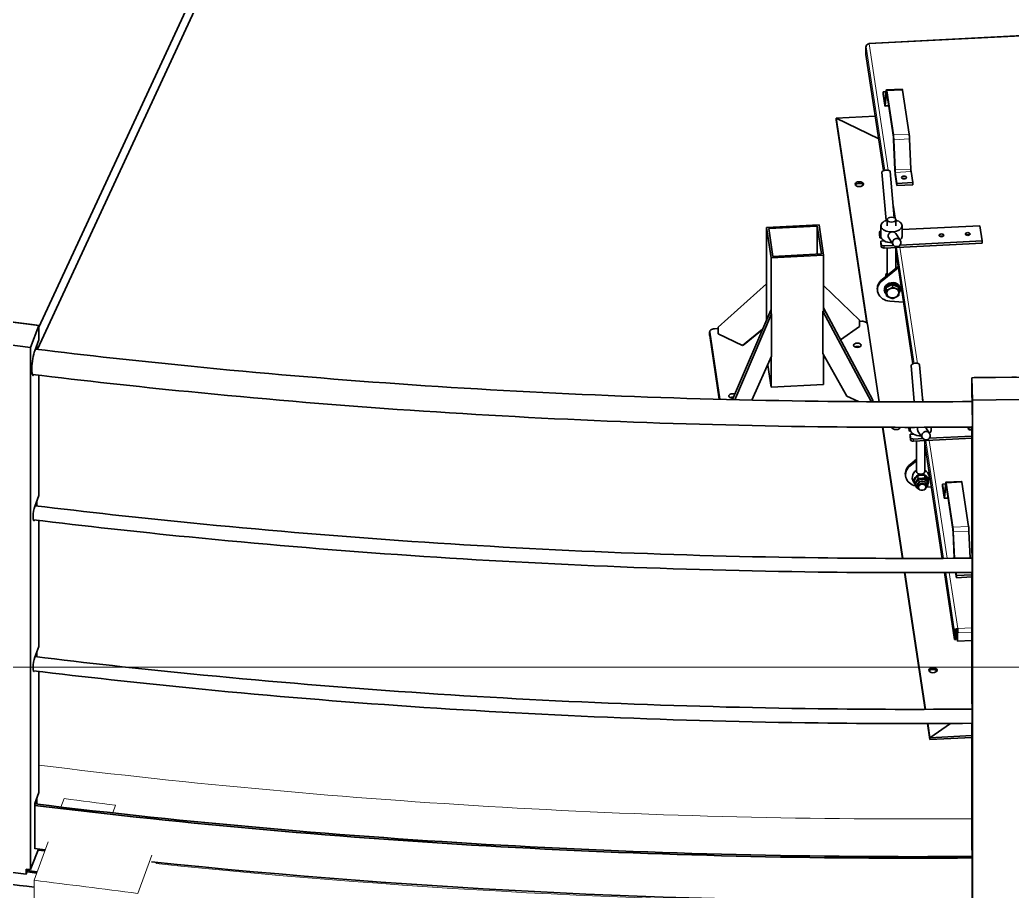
# Model space of a CAD drawing. Header units: millimetres. Extents: x 0 to 42050, y 0 to 29700.
# Drawn here: x 25861 to 26612, y 10772 to 11432 of the extents above; entities that cross this region are included whole.
import ezdxf

# ---------------------------------------------------------------- set-up
doc = ezdxf.new("R2010")
doc.units = ezdxf.units.MM
doc.header["$LTSCALE"] = 50
for name, color, linetype, lineweight in [('Detail Boundary', 7, 'Continuous', 18), ('Visible', 7, 'Continuous', 35), ('Visible Narrow', 7, 'Continuous', 18)]:
    doc.layers.add(name, color=color, linetype=linetype, lineweight=lineweight)
doc.layers.add('P_Cable Ducts (CD)', color=30, linetype='Continuous', lineweight=18, true_color=0xff7f00)

# ---------------------------------------------------------------- blocks, each defined once
blk = doc.blocks.new('2dDetail0')
at = {"layer": 'Detail Boundary', "flags": 128}
blk.add_lwpolyline([(487.387, 169.093), (587.479, 169.093), (587.479, 218.834), (487.387, 218.834), (487.387, 169.093)], dxfattribs=at)

msp = doc.modelspace()

# ---------------------------------------------------------------- linework, layer by layer
at = {"layer": 'P_Cable Ducts (CD)'}
for p, q in [((25891.76, 10835.73), (25894.13, 10842.18)), ((25930.95, 10831.26), (25933.08, 10837.05)), ((25871.37, 10780.25), (25882.04, 10809.28)), ((25949.9, 10770.32), (25960.57, 10799.36)), ((25871.37, 10666.24), (25871.37, 10780.25))]:
    msp.add_line(p, q, dxfattribs=at)
for centre, major_axis, ratio, start_param, end_param in [((26536.67, 12634.94), (3132, 0), 0.57735, 4.499517, 4.726762), ((25878.41, 8165.04), (3079.82, -1131.82), 0.798716, 1.83927, 1.851406), ((26536.67, 8044.74), (-3149.79, -153096.99), 0.004109, 4.694516, 4.694522), ((26536.67, 12617.63), (3212, 0), 0.57735, 4.533117, 4.721162), ((26536.67, 9956.24), (-3278.8, 583.4), 0.214887, 4.9304, 4.954782)]:
    msp.add_ellipse(centre, major_axis=major_axis, ratio=ratio, start_param=start_param, end_param=end_param, dxfattribs=at)
at = {"layer": 'Visible', "color": 9, "true_color": 0xc0c0c0}
for p, q in [((26495.05, 12520.83), (25873.87, 11182.37)), ((25874.98, 11199.03), (26488.87, 12521.78))]:
    msp.add_line(p, q, dxfattribs=at)
at = {"layer": 'Visible'}
for p, q in [((26690.82, 11423.5), (26503.88, 11414.06)), ((26501.62, 11411.75), (26501.58, 11411.74)), ((26501.58, 11405.54), (26501.58, 11411.74)), ((26501.58, 11411.74), (26501.61, 11411.54)), ((26502.76, 11413.28), (26502.7, 11413.27)), ((26502.7, 11413.27), (26502.71, 11413.24)), ((26502.7, 11413.24), (26502.7, 11413.27)), ((26514.89, 11317.71), (26501.58, 11405.54)), ((26514.57, 11377.31), (26516.88, 11377.42)), ((26515.83, 11368.97), (26514.57, 11377.31)), ((26514.57, 11375.67), (26514.57, 11377.31)), ((26514.57, 11375.67), (26515.83, 11367.34)), ((26516.99, 11378.44), (26515.99, 11368.79)), ((26516.14, 11366.98), (26517.14, 11376.62)), ((26529.04, 11379.41), (26517.09, 11378.8)), ((26522.35, 11344.69), (26517.29, 11378.08)), ((26517.29, 11376.44), (26522.35, 11343.06)), ((26529.24, 11378.68), (26534.3, 11345.3)), ((26516.04, 11366.61), (26518.76, 11366.75)), ((26478.87, 11357.54), (26508.63, 11359.04)), ((26511.23, 11341.86), (26478.87, 11357.54)), ((26478.87, 11356.23), (26478.87, 11357.54)), ((26478.87, 11356.23), (26478.87, 11357.54)), ((26478.87, 11357.54), (26511.23, 11341.86)), ((26502.41, 11202.19), (26478.87, 11357.54)), ((26502.17, 11202.46), (26478.87, 11356.23)), ((26522.5, 11341.25), (26523.5, 11318.39)), ((26523.65, 11318.21), (26522.65, 11341.07)), ((26534.6, 11341.67), (26535.61, 11318.81)), ((26516.76, 11279.92), (26513.64, 11316.45)), ((26523.02, 11281.9), (26520.01, 11317)), ((26525.07, 11308.06), (26523.8, 11316.39)), ((26523.8, 11314.76), (26525.07, 11306.43)), ((26535.76, 11317), (26537.02, 11308.66)), ((26537.02, 11308.66), (26525.07, 11308.06)), ((26525.07, 11306.43), (26525.07, 11308.06)), ((26525.07, 11306.43), (26537.02, 11307.03)), ((26537.02, 11307.03), (26537.02, 11308.66)), ((26426.16, 11274.73), (26466, 11276.75)), ((26464.55, 11275.75), (26427.89, 11273.89)), ((26467.76, 11254.58), (26464.55, 11275.75)), ((26464.55, 11254.42), (26464.55, 11275.75)), ((26466, 11276.75), (26469.49, 11253.74)), ((26512.88, 11275.96), (26512.88, 11267.79)), ((26517.68, 11275.96), (26517.68, 11280.53)), ((26524.08, 11275.96), (26524.08, 11280.53)), ((26528.88, 11273.01), (26587.75, 11275.99)), ((26528.88, 11275.96), (26528.88, 11267.79)), ((26587.75, 11275.99), (26589.49, 11264.48)), ((26429.64, 11251.73), (26426.16, 11274.73)), ((26426.16, 11231.98), (26426.16, 11274.73)), ((26427.89, 11273.89), (26431.1, 11252.73)), ((26511.8, 11271.09), (26511.8, 11269.46)), ((26512.19, 11268.46), (26511.81, 11270.99)), ((26512.19, 11266.83), (26511.81, 11269.36)), ((26512.88, 11268.5), (26512.19, 11268.46)), ((26512.19, 11268.46), (26512.19, 11266.83)), ((26524.27, 11270.08), (26527.6, 11265.02)), ((26513.04, 11266.87), (26512.19, 11266.83)), ((26512.82, 11264.32), (26515.36, 11264.45)), ((26512.82, 11264.32), (26512.82, 11262.69)), ((26513.2, 11261.79), (26512.82, 11264.32)), ((26513.2, 11260.16), (26512.82, 11262.69)), ((26589.49, 11262.85), (26515.37, 11259.11)), ((26522.56, 11261.1), (26515.37, 11260.74)), ((26518.79, 11266.77), (26522.25, 11261.5)), ((26589.49, 11264.48), (26527.46, 11261.35)), ((26589.49, 11264.48), (26589.49, 11262.85)), ((26469.49, 11253.74), (26429.64, 11251.73)), ((26431.1, 11252.73), (26467.76, 11254.58)), ((26469.49, 11210.94), (26469.49, 11253.74)), ((26517.68, 11238.43), (26517.68, 11259.22)), ((26524.08, 11243.59), (26524.08, 11259.55)), ((26537.06, 11171.39), (26524.08, 11257.1)), ((26429.64, 11208.93), (26429.64, 11251.73)), ((26513.72, 11235.24), (26525.9, 11245.06)), ((26526.04, 11244.14), (26513.85, 11234.32)), ((26516.65, 11238.08), (26516.71, 11237.65)), ((26389.72, 11199.05), (26426.2, 11232.02)), ((26426.2, 11232.02), (26426.2, 11204.46)), ((26469.49, 11230.7), (26496.65, 11204.45)), ((26516.93, 11229.1), (26521.54, 11231.52)), ((26521.54, 11231.52), (26521.85, 11229.5)), ((26521.54, 11231.52), (26526.16, 11229.57)), ((26510.34, 11226.3), (26510.2, 11227.22)), ((26515.48, 11227.08), (26515.59, 11226.39)), ((26516.93, 11229.1), (26517.23, 11227.09)), ((26516.93, 11224.73), (26516.93, 11229.1)), ((26517.23, 11222.72), (26516.93, 11224.73)), ((26526.16, 11229.57), (26526.46, 11227.55)), ((26527.35, 11228.88), (26527.45, 11228.18)), ((26519.64, 11218.86), (26530, 11218.01)), ((26429.44, 11212.05), (26400.51, 11144.27)), ((26402.34, 11144.23), (26430.12, 11209.31)), ((26429.64, 11208.93), (26429.44, 11212.05)), ((26430.12, 11209.31), (26429.64, 11208.93)), ((26430.12, 11209.31), (26430.12, 11177.22)), ((26469.02, 11211.28), (26469.02, 11179.19)), ((26469.49, 11210.94), (26469.02, 11211.28)), ((26469.02, 11211.28), (26505.49, 11142.96)), ((26506.78, 11143.85), (26469.49, 11213.68)), ((25839.79, 11204.75), (25874.98, 11200.36)), ((25869.93, 11201.19), (25845.69, 11204.21)), ((25874.98, 11200.36), (25868.81, 11183.88)), ((25869.93, 11201.19), (25873.45, 11200.75)), ((25873.38, 11200.56), (25873.45, 11200.75)), ((25873.45, 11200.75), (25873.45, 11200.55)), ((25874.98, 11200.36), (25874.98, 11189.58)), ((26496.65, 11204.45), (26496.65, 11199.55)), ((26496.65, 11203.5), (26498.38, 11203.58)), ((26502.71, 11201.48), (26511.63, 11142.67)), ((26383.16, 11193.03), (26383.16, 11195.65)), ((26390.89, 11144.52), (26383.17, 11195.45)), ((26390.49, 11144.53), (26383.17, 11192.83)), ((26386.81, 11197.95), (26389.72, 11198.1)), ((26389.72, 11194.15), (26389.72, 11199.05)), ((26389.72, 11194.15), (26408.11, 11185.24)), ((26423.24, 11197.53), (26408.11, 11185.24)), ((26409.39, 11186.13), (26423.14, 11197.29)), ((26482.31, 11189.68), (26496.65, 11199.55)), ((25868.81, 11183.88), (25833.62, 11188.27)), ((25871.9, 11181.34), (25874.98, 11189.58)), ((25873.45, 11185.48), (25873.45, 11182.42)), ((26408.11, 11185.24), (26409.39, 11186.13)), ((25868.81, 10788.37), (25868.81, 11183.88)), ((26487.11, 11146.97), (26469.02, 11179.19)), ((26469.49, 11155.76), (26469.49, 11178.34)), ((26430.12, 11177.22), (26415.21, 11143.93)), ((26429.64, 11153.75), (26427.11, 11170.5)), ((26429.64, 11153.75), (26429.64, 11176.16)), ((26538.17, 11142.61), (26535.81, 11170.13)), ((26544.59, 11142.62), (26542.19, 11170.68)), ((25874.98, 11162.77), (25874.98, 11071.68)), ((26469.49, 11155.76), (26429.64, 11153.75)), ((26581.68, 11160.8), (26617.68, 11161.21)), ((26581.68, 11160.8), (26582.26, 11143.95)), ((26581.68, 11150.03), (26581.68, 11160.8)), ((26587.24, 11161.04), (26583.64, 11161)), ((26583.65, 11160.83), (26583.64, 11161)), ((26583.64, 11161), (26583.64, 11160.83)), ((26612.04, 11161.32), (26587.24, 11161.04)), ((26612.04, 11161.32), (26615.64, 11161.36)), ((26581.68, 11150.03), (26581.97, 11141.6)), ((26487.11, 11146.97), (26495.8, 11142.76)), ((26505.49, 11142.96), (26506.78, 11143.85)), ((26505.49, 11142.96), (26505.49, 11142.7)), ((26506.78, 11142.69), (26506.78, 11143.85)), ((26618.25, 11144.36), (26582.26, 11143.95)), ((26582.26, 10748.44), (26582.26, 11143.95)), ((26529.21, 11024.03), (26514.16, 11123.34)), ((26529.41, 11024.03), (26514.36, 11123.34)), ((26533.98, 11123.29), (26533.98, 11123.14)), ((26534.37, 11120.51), (26533.98, 11123.04)), ((26534.37, 11122.14), (26534.19, 11123.29)), ((26535.05, 11122.18), (26534.37, 11122.14)), ((26534.37, 11122.14), (26534.37, 11120.51)), ((26535.21, 11120.55), (26534.37, 11120.51)), ((26534.99, 11118), (26537.53, 11118.13)), ((26534.99, 11118), (26534.99, 11116.37)), ((26535.38, 11115.47), (26534.99, 11118)), ((26535.05, 11123.29), (26535.05, 11121.48)), ((26540.96, 11120.45), (26544.43, 11115.18)), ((26546.74, 11123.3), (26549.77, 11118.7)), ((26551.05, 11123.31), (26551.05, 11121.48)), ((26581.68, 11032.12), (26581.68, 11123.47)), ((26535.38, 11113.84), (26534.99, 11116.37)), ((26581.68, 11115.02), (26537.54, 11112.79)), ((26544.74, 11114.79), (26537.54, 11114.42)), ((26539.85, 11089.75), (26539.85, 11112.91)), ((26546.25, 11089.75), (26546.25, 11113.23)), ((26559.39, 11024.07), (26546.25, 11110.78)), ((26581.68, 11116.65), (26549.63, 11115.03)), ((26546.25, 11104.24), (26547.13, 11104.95)), ((26547.27, 11104.03), (26546.25, 11103.21)), ((26534.95, 11095.13), (26539.85, 11099.08)), ((26539.85, 11098.05), (26535.09, 11094.21)), ((26531.57, 11086.19), (26531.43, 11087.11)), ((26538.04, 11082.85), (26538.36, 11080.73)), ((26539.26, 11079.3), (26539.13, 11080.16)), ((26540.7, 11086.77), (26541.02, 11084.65)), ((26546.35, 11084.92), (26546.03, 11087.04)), ((26547.28, 11078.69), (26547.03, 11080.27)), ((26548.42, 11080.69), (26548.29, 11081.55)), ((26548.7, 11083.39), (26549.02, 11081.27)), ((26559.58, 11080.3), (26561.89, 11080.41)), ((26560.84, 11071.96), (26559.58, 11080.3)), ((26559.58, 11078.67), (26559.58, 11080.3)), ((26561.99, 11081.43), (26560.99, 11071.78)), ((26574.05, 11082.4), (26562.09, 11081.8)), ((26567.35, 11047.68), (26562.3, 11081.07)), ((26574.25, 11081.67), (26579.31, 11048.29)), ((26540.95, 11077.73), (26540.71, 11079.31)), ((26547.82, 11078.18), (26551.23, 11077.9)), ((26559.58, 11078.67), (26560.84, 11070.33)), ((26561.14, 11069.97), (26562.15, 11079.61)), ((26562.3, 11079.43), (26567.35, 11046.05)), ((25871.9, 11063.44), (25874.98, 11071.68)), ((25873.45, 11067.58), (25873.45, 11063.8)), ((26561.04, 11069.6), (26563.77, 11069.74)), ((25874.98, 11052.77), (25874.98, 10957.37)), ((26567.51, 11044.24), (26568.39, 11024.11)), ((26568.53, 11024.11), (26567.66, 11044.06)), ((26579.61, 11044.66), (26580.51, 11024.2)), ((26581.68, 11032.12), (26581.97, 11023.7)), ((26546.53, 10909.72), (26530.84, 11013.27)), ((26546.73, 10909.72), (26531.04, 11013.27)), ((26568.72, 10962.5), (26561.02, 11013.32)), ((26569.48, 11013.36), (26570.07, 11009.42)), ((26570.07, 11011.05), (26569.72, 11013.36)), ((26581.68, 10917.82), (26581.68, 11013.44)), ((26581.68, 11011.64), (26570.07, 11011.05)), ((26570.07, 11009.42), (26570.07, 11011.05)), ((26570.07, 11009.42), (26581.68, 11010)), ((26569.88, 10968.97), (26568.69, 10968.9)), ((26568.69, 10968.9), (26568.72, 10968.7)), ((26569.91, 10968.76), (26568.72, 10968.7)), ((26568.72, 10968.7), (26568.72, 10962.5)), ((26569.88, 10969.94), (26569.99, 10969.25)), ((26569.88, 10968.97), (26569.91, 10968.76)), ((26569.91, 10968.76), (26569.91, 10962.56)), ((26569.99, 10969.25), (26571.18, 10969.32)), ((26569.99, 10965.99), (26569.99, 10969.25)), ((26571.18, 10968.34), (26570.83, 10968.32)), ((26570.83, 10968.32), (26570.83, 10962.11)), ((26570.83, 10968.32), (26570.94, 10967.63)), ((26570.94, 10967.63), (26571.29, 10967.65)), ((26570.94, 10961.42), (26570.94, 10967.63)), ((26571.08, 10970.01), (26571.08, 10970.99)), ((26571.18, 10968.34), (26571.29, 10967.65)), ((26569.91, 10962.56), (26568.72, 10962.5)), ((26569.99, 10965.99), (26569.91, 10966.48)), ((26570.83, 10966.03), (26569.99, 10965.99)), ((26570.83, 10962.11), (26570.94, 10961.42)), ((26581.68, 10961.96), (26570.94, 10961.42)), ((25871.9, 10949.13), (25874.98, 10957.37)), ((25873.45, 10953.27), (25873.45, 10949.49)), ((25874.98, 10938.46), (25874.98, 10846.65)), ((26581.68, 10917.82), (26581.97, 10909.39)), ((26581.5, 10909.89), (26581.94, 10910.2)), ((26581.94, 10910.2), (26581.5, 10909.89)), ((26549.99, 10886.91), (26548.16, 10898.97)), ((26549.99, 10888.21), (26548.36, 10898.97)), ((26549.99, 10888.21), (26565.71, 10899.03)), ((26565.71, 10899.03), (26549.99, 10888.21)), ((26581.68, 10807.1), (26581.68, 10899.13)), ((26581.68, 10889.82), (26549.99, 10888.21)), ((26581.68, 10888.51), (26549.99, 10886.91)), ((26549.99, 10886.91), (26549.99, 10888.21)), ((26549.99, 10886.91), (26549.99, 10888.21)), ((25871.85, 10838.3), (25874.98, 10846.65)), ((25873.45, 10842.56), (25873.45, 10837.92)), ((25871.85, 10804), (25871.85, 10838.3)), ((25874.64, 10803.93), (25869.57, 10790.4)), ((25871.95, 10804.26), (25871.85, 10804)), ((25879.55, 10802.52), (25874.35, 10803.16)), ((26581.68, 10807.1), (26581.97, 10798.55)), ((26581.97, 10798.55), (26581.97, 10764.26)), ((25837.14, 10788.4), (25865.29, 10784.89)), ((25868.81, 10788.37), (25865.29, 10788.81)), ((25865.29, 10784.89), (25865.29, 10788.81)), ((25865.55, 10785.56), (25865.55, 10788.77)), ((25866.36, 10788.67), (25866.36, 10786.64)), ((25867.53, 10788.53), (25867.53, 10787.48)), ((25867.53, 10787.48), (25867.91, 10788.48)), ((25867.53, 10787.48), (25869.88, 10787.18)), ((25869.57, 10790.4), (25868.81, 10788.37)), ((25873.74, 10786.7), (25869.88, 10787.18)), ((25865.29, 10784.89), (25865.55, 10785.56)), ((25866.36, 10786.64), (25869.88, 10786.2)), ((25869.88, 10786.2), (25873.4, 10785.77))]:
    msp.add_line(p, q, dxfattribs=at)
for start, end in [(122.65959, 222.55302), (334.68048, 60)]:
    msp.add_arc((26543.05, 11085.22), 6.4, start, end, dxfattribs=at)
at = {"layer": 'Visible', "color": 9, "true_color": 0xc0c0c0}
for centre, major_axis, start_param, end_param in [((26536.67, 12521.29), (-3300, 0), 6.096202, 9.616876), ((26536.67, 12521.29), (-3260, 0), 0, 1.365272), ((26536.67, 12521.29), (3260, 0), 4.532673, 6.283185), ((26536.67, 10599.25), (-3368, 0), 6.103874, 8.493638), ((26536.67, 10605.79), (-3330.76, 0), 6.182827, 8.492316), ((26536.67, 12617.63), (3260, 0), 4.451571, 4.506865)]:
    msp.add_ellipse(centre, major_axis=major_axis, ratio=0.57735, start_param=start_param, end_param=end_param, dxfattribs=at)
at = {"layer": 'Visible'}
for centre, major_axis, ratio, start_param, end_param in [((26504, 11411.66), (-2.37, -0.36), 0.81339, 4.589751, 6.160547), ((26504, 11411.66), (-0.12, 2.4), 0.071162, 5.665907, 6.905276), ((26517.29, 11374.81), (-0.2, 3.99), 0.071162, 5.665907, 6.713105), ((26517.29, 11374.81), (-0.1, 2), 0.071162, 5.665907, 6.713105), ((26529.24, 11375.41), (-0.2, 3.99), 0.071162, 5.665907, 6.283185), ((26515.83, 11370.61), (0.1, -2), 0.071162, 5.665907, 6.713105), ((26515.83, 11370.61), (0.2, -3.99), 0.071162, 5.665907, 6.713105), ((26522.35, 11341.43), (0.2, -3.99), 0.071162, 1.477117, 2.524315), ((26522.35, 11341.43), (-0.1, 2), 0.071162, 4.61871, 5.665907), ((26534.3, 11342.03), (-0.2, 3.99), 0.071162, 4.61871, 5.665907), ((26516.82, 11316.72), (-3.19, -0.27), 0.439818, 3.141593, 6.283185), ((26523.8, 11318.03), (-0.2, 3.99), 0.071162, 1.477117, 2.524315), ((26523.8, 11318.03), (0.1, -2), 0.071162, 4.61871, 5.665907), ((26535.76, 11318.63), (-0.1, 2), 0.071162, 1.477117, 2.524315), ((26496.5, 11306.12), (3.2, 0), 0.57735, 0.361367, 2.780226), ((26530.41, 11310.87), (1.8, 0), 0.57735, 0.903785, 2.237807), ((26530.41, 11310.87), (-1.8, 0), 0.57735, 4.045378, 5.3794), ((26520.88, 11275.96), (8, 0), 0.57735, 1.982313, 7.442465), ((26513.8, 11271.09), (-2, 0), 0.57735, 5.194391, 6.370452), ((26513.8, 11269.46), (-2, 0), 0.57735, 0, 0.087266), ((26558.73, 11267.09), (1.8, 0), 0.57735, 0.903785, 2.237807), ((26558.73, 11267.09), (-1.8, 0), 0.57735, 4.045378, 5.3794), ((26578.65, 11268.1), (1.8, 0), 0.57735, 0.903785, 2.237807), ((26578.65, 11268.1), (-1.8, 0), 0.57735, 4.045378, 5.3794), ((26520.88, 11267.79), (-8, 0), 0.57735, 0, 1.605158), ((26515.2, 11261.89), (-2, 0), 0.57735, 0.087266, 1.658063), ((26520.88, 11267.79), (8, 0), 0.57735, 5.684954, 6.283185), ((26515.2, 11260.26), (-2, 0), 0.57735, 0.087266, 1.658063), ((26519.81, 11238.56), (-3.16, -0.48), 0.81339, 5.324322, 6.283185), ((26521.42, 11227.98), (-11.07, -1.68), 0.81339, 5.334368, 7.571109), ((26521.28, 11228.9), (-11.07, -1.68), 0.81339, 5.334368, 6.283185), ((26521.52, 11227.29), (5.93, 0.9), 0.81339, 5.569513, 10.032509), ((26521.42, 11227.98), (5.93, 0.9), 0.81339, 0, 3.141593), ((26521.52, 11227.29), (-4.58, -0.69), 0.81339, 4.85404, 5.372659), ((26521.52, 11227.29), (-4.58, -0.69), 0.81339, 3.825163, 4.307141), ((26521.52, 11227.29), (-4.58, -0.69), 0.81339, 6.072927, 6.248167), ((26498.73, 11201.28), (4, 0), 0.57735, 0.087266, 1.658063), ((26387.16, 11195.65), (-4, 0), 0.57735, 4.799655, 6.370452), ((26387.16, 11193.03), (-4, 0), 0.57735, 0, 0.087266), ((25871.9, 11172.85), (-1.29, -10.32), 0.172493, 3.767874, 6.670816), ((26495.11, 11182.84), (-2.9, 0), 0.57735, 4.036667, 5.388111), ((26539, 11170.4), (-3.19, -0.27), 0.439818, 3.141593, 6.283185), ((25870.72, 11172.99), (-1.29, -10.32), 0.172493, 0.33572, 0.38663), ((26400.54, 11147.06), (-2.9, 0), 0.57735, 4.07399, 8.009094), ((26400.54, 11144.45), (-2.9, 0), 0.57735, 4.457745, 5.388111), ((26581.97, 11133.11), (0.12, -10.4), 0.016, 5.896189, 8.809208), ((26524.39, 11123.38), (3.2, 0), 0.57735, 3.177498, 6.239689), ((26524.39, 11122.07), (-3.2, 0), 0.57735, 5.54896, 5.921818), ((26524.39, 11122.07), (3.2, 0), 0.57735, 0.361367, 0.726639), ((26535.98, 11123.14), (-2, 0), 0.57735, 0, 0.087266), ((26543.05, 11121.48), (-8, 0), 0.57735, 0, 1.605158), ((26543.05, 11121.48), (8, 0), 0.57735, 5.684954, 6.283185), ((26580.9, 11122.41), (-1.8, 0), 0.57735, 4.26347, 8.302901), ((26580.9, 11120.77), (1.8, 0), 0.57735, 1.121877, 2.237807), ((26580.9, 11120.77), (-1.8, 0), 0.57735, 4.26347, 5.3794), ((26537.37, 11115.57), (-2, 0), 0.57735, 0.087266, 1.658063), ((26537.37, 11113.94), (-2, 0), 0.57735, 0.087266, 1.658063), ((26542.51, 11088.79), (-11.07, -1.68), 0.81339, 5.334368, 6.283185), ((26542.65, 11087.87), (-11.07, -1.68), 0.81339, 5.334368, 7.429209), ((26543.34, 11083.27), (-5.36, -0.81), 0.81339, 2.937661, 6.487117), ((26542.75, 11087.18), (-5.36, -0.81), 0.81339, 5.157295, 5.214062), ((26543.05, 11089.75), (3.2, 0), 0.57735, 3.141593, 6.283185), ((26543.71, 11080.85), (-4.58, -0.69), 0.81339, 5.636948, 6.283185), ((26543.71, 11080.85), (4.58, 0.69), 0.81339, 1.448158, 2.495356), ((26543.89, 11079.64), (-3.52, -0.53), 0.81339, 2.688971, 6.735807), ((26543.87, 11079.79), (-3.16, -0.48), 0.81339, 3.141593, 6.283185), ((26543.71, 11080.85), (4.58, 0.69), 0.81339, 0.40096, 1.448158), ((26543.87, 11079.79), (3.52, 0.53), 0.81339, 5.830563, 6.256823), ((26543.71, 11080.85), (4.58, 0.69), 0.81339, 0, 0.40096), ((26562.3, 11077.8), (-0.2, 3.99), 0.071162, 5.665907, 6.713105), ((26562.3, 11077.8), (-0.1, 2), 0.071162, 5.665907, 6.713105), ((26574.25, 11078.4), (-0.2, 3.99), 0.071162, 5.665907, 6.283185), ((26543.87, 11079.79), (-3.52, -0.53), 0.81339, 0.026363, 0.452622), ((26560.84, 11073.6), (0.1, -2), 0.071162, 5.665907, 6.713105), ((26560.84, 11073.6), (0.2, -3.99), 0.071162, 5.665907, 6.713105), ((25871.9, 11058.54), (-0.74, -5.95), 0.172493, 3.767874, 6.753305), ((26567.35, 11044.42), (0.2, -3.99), 0.071162, 1.477117, 2.524315), ((26567.35, 11044.42), (-0.1, 2), 0.071162, 4.61871, 5.665907), ((26579.31, 11045.02), (-0.2, 3.99), 0.071162, 4.61871, 5.665907), ((26581.97, 11018.8), (0.07, -6), 0.016, 5.813745, 8.809208), ((26571.08, 10969.03), (-2.37, -0.36), 0.81339, 4.589751, 6.160547), ((26571.08, 10969.03), (-0.12, 2.4), 0.071162, 4.095111, 5.665907), ((25871.9, 10944.23), (-0.74, -5.95), 0.172493, 3.767874, 6.753305), ((26552.28, 10938.03), (3.2, 0), 0.57735, 0.361367, 2.780226), ((26581.97, 10904.49), (0.07, -6), 0.016, 5.813745, 8.809208), ((26536.67, 12661.72), (3227.8, 0), 0.57735, 4.504938, 4.726425), ((26536.67, 12661.72), (3229.8, 0), 0.57735, 4.505069, 4.726416), ((26536.67, 12629.06), (3229.8, 0), 0.57735, 4.505069, 4.507596), ((26536.67, 12629.06), (3229.8, 0), 0.57735, 4.533027, 4.726416)]:
    msp.add_ellipse(centre, major_axis=major_axis, ratio=ratio, start_param=start_param, end_param=end_param, dxfattribs=at)
for centre, major_axis, ratio in [((26530.41, 11312.5), (-1.8, 0), 0.57735), ((26496.5, 11307.43), (-3.2, 0), 0.57735), ((26520.88, 11280.53), (-3.2, 0), 0.57735), ((26558.73, 11268.73), (-1.8, 0), 0.57735), ((26578.65, 11269.73), (-1.8, 0), 0.57735), ((26524.93, 11263.26), (-2.67, -1.76), 0.990244), ((26521.87, 11224.99), (4.58, 0.69), 0.81339), ((26495.11, 11185.45), (2.9, 0), 0.57735), ((26547.1, 11116.94), (-2.67, -1.76), 0.990244), ((26544.11, 11078.21), (-3.16, -0.48), 0.81339), ((26544.15, 11077.98), (-2.77, -0.42), 0.81339), ((26552.28, 10939.33), (-3.2, 0), 0.57735)]:
    msp.add_ellipse(centre, major_axis=major_axis, ratio=ratio, dxfattribs=at)
for points, knots in [([(26518.33, 11268.28), (26518.33, 11268.67), (26518.41, 11269.07), (26518.75, 11269.79), (26519, 11270.12), (26519.56, 11270.63), (26519.9, 11270.87), (26520.5, 11271.12), (26520.71, 11271.19), (26521.14, 11271.29), (26521.36, 11271.32), (26521.79, 11271.34), (26522.01, 11271.33), (26522.43, 11271.27), (26522.64, 11271.23), (26523.21, 11271.03), (26523.54, 11270.84), (26523.98, 11270.46), (26524.14, 11270.28), (26524.27, 11270.08)], [0, 0, 0, 0, 0.356584, 0.356584, 0.713168, 0.713168, 1.040393, 1.040393, 1.204005, 1.204005, 1.367618, 1.367618, 1.53123, 1.53123, 1.694843, 1.694843, 2.022068, 2.022068, 2.252233, 2.252233, 2.252233, 2.252233]), ([(26518.79, 11266.77), (26518.7, 11266.9), (26518.63, 11267.03), (26518.4, 11267.54), (26518.33, 11267.93), (26518.33, 11268.28)], [4.7823363, 4.7823363, 4.7823363, 4.7823363, 4.9028228, 4.9028228, 5.224774, 5.224774, 5.224774, 5.224774]), ([(26581.93, 11142.8), (26543.11, 11142.48), (26504.28, 11142.57), (26412.38, 11143.74), (26359.33, 11145.18), (26253.42, 11149.56), (26200.56, 11152.5), (26095.15, 11159.89), (26042.6, 11164.34), (25950.84, 11173.45), (25911.52, 11177.79), (25872.35, 11182.55)], [4.8501944, 4.8501944, 4.8501944, 4.8501944, 4.8863178, 4.8863178, 4.9357148, 4.9357148, 4.9851119, 4.9851119, 5.0345089, 5.0345089, 5.0717504, 5.0717504, 5.0717504, 5.0717504]), ([(26582.14, 11123.48), (26543.17, 11123.16), (26504.18, 11123.25), (26411.95, 11124.43), (26358.72, 11125.87), (26252.44, 11130.26), (26199.39, 11133.22), (26093.61, 11140.63), (26040.88, 11145.1), (25948.79, 11154.24), (25909.33, 11158.59), (25870.03, 11163.37)], [4.8501772, 4.8501772, 4.8501772, 4.8501772, 4.8863178, 4.8863178, 4.9357148, 4.9357148, 4.9851119, 4.9851119, 5.0345089, 5.0345089, 5.0717463, 5.0717463, 5.0717463, 5.0717463]), ([(26540.5, 11121.97), (26540.5, 11122.35), (26540.59, 11122.75), (26540.78, 11123.17), (26540.82, 11123.23), (26540.85, 11123.29)], [0, 0, 0, 0, 0.3565839, 0.3565839, 0.4179369, 0.4179369, 0.4179369, 0.4179369]), ([(26540.96, 11120.45), (26540.88, 11120.58), (26540.8, 11120.71), (26540.57, 11121.22), (26540.5, 11121.61), (26540.5, 11121.97)], [4.7823363, 4.7823363, 4.7823363, 4.7823363, 4.9028228, 4.9028228, 5.224774, 5.224774, 5.224774, 5.224774]), ([(26548.42, 11080.69), (26548.48, 11080.29), (26548.47, 11079.88), (26548.29, 11079.08), (26548.13, 11078.68), (26547.68, 11077.94), (26547.38, 11077.6), (26547.03, 11077.3)], [3.0189544, 3.0189544, 3.0189544, 3.0189544, 3.3173037, 3.3173037, 3.6219441, 3.6219441, 3.9389514, 3.9389514, 3.9389514, 3.9389514]), ([(26541.59, 11076.48), (26541.56, 11076.49), (26541.52, 11076.51), (26541.06, 11076.72), (26540.66, 11076.98), (26540.01, 11077.6), (26539.75, 11077.95), (26539.41, 11078.64), (26539.31, 11078.97), (26539.26, 11079.3)], [5.24055, 5.24055, 5.24055, 5.24055, 5.2677066, 5.2677066, 5.5953246, 5.5953246, 5.911516, 5.911516, 6.160547, 6.160547, 6.160547, 6.160547]), ([(26581.95, 11024.21), (26543.11, 11023.89), (26504.25, 11023.98), (26412.29, 11025.16), (26359.19, 11026.59), (26253.2, 11030.97), (26200.3, 11033.92), (26094.81, 11041.32), (26042.22, 11045.77), (25950.47, 11054.88), (25911.2, 11059.21), (25872.09, 11063.96)], [4.8501979, 4.8501979, 4.8501979, 4.8501979, 4.8863178, 4.8863178, 4.9357148, 4.9357148, 4.9851119, 4.9851119, 5.0345089, 5.0345089, 5.0716684, 5.0716684, 5.0716684, 5.0716684]), ([(26582.07, 11013.45), (26543.14, 11013.13), (26504.2, 11013.22), (26412.05, 11014.4), (26358.85, 11015.84), (26252.65, 11020.23), (26199.65, 11023.18), (26093.95, 11030.59), (26041.26, 11035.05), (25949.32, 11044.18), (25909.97, 11048.52), (25870.77, 11053.28)], [4.8501874, 4.8501874, 4.8501874, 4.8501874, 4.8863178, 4.8863178, 4.9357148, 4.9357148, 4.9851119, 4.9851119, 5.0345089, 5.0345089, 5.0716766, 5.0716766, 5.0716766, 5.0716766]), ([(26581.95, 10909.9), (26543.11, 10909.58), (26504.25, 10909.67), (26412.29, 10910.85), (26359.19, 10912.28), (26253.2, 10916.66), (26200.3, 10919.61), (26094.81, 10927.01), (26042.22, 10931.46), (25950.47, 10940.57), (25911.2, 10944.9), (25872.09, 10949.65)], [4.8501979, 4.8501979, 4.8501979, 4.8501979, 4.8863178, 4.8863178, 4.9357148, 4.9357148, 4.9851119, 4.9851119, 5.0345089, 5.0345089, 5.0716684, 5.0716684, 5.0716684, 5.0716684]), ([(26582.07, 10899.14), (26543.14, 10898.82), (26504.2, 10898.91), (26412.05, 10900.09), (26358.85, 10901.53), (26252.65, 10905.92), (26199.65, 10908.87), (26093.95, 10916.28), (26041.26, 10920.74), (25949.32, 10929.87), (25909.97, 10934.21), (25870.77, 10938.97)], [4.8501874, 4.8501874, 4.8501874, 4.8501874, 4.8863178, 4.8863178, 4.9357148, 4.9357148, 4.9851119, 4.9851119, 5.0345089, 5.0345089, 5.0716766, 5.0716766, 5.0716766, 5.0716766])]:
    msp.add_open_spline(points, degree=3, knots=knots, dxfattribs=at)
for points, weights in [([(26521.85, 11229.5), (26519.58, 11228.02), (26517.23, 11227.09)], [1, 1.15470053838, 1]), ([(26517.23, 11227.09), (26517.27, 11224.62), (26517.23, 11222.72)], [1, 1.15470053838, 1]), ([(26517.23, 11222.72), (26519.58, 11221.46), (26521.85, 11220.77)], [1, 1.15470053838, 1]), ([(26526.46, 11227.55), (26524.2, 11228.25), (26521.85, 11229.5)], [1, 1.15470053838, 1]), ([(26521.85, 11220.77), (26524.2, 11221.7), (26526.46, 11223.19)], [1, 1.15470053838, 1]), ([(26526.46, 11223.19), (26526.5, 11225.09), (26526.46, 11227.55)], [1, 1.15470053838, 1]), ([(26538.04, 11082.85), (26538.73, 11084.05), (26539.35, 11084.96)], [1, 1.0379548493, 1]), ([(26539.71, 11082.54), (26539.09, 11081.63), (26538.36, 11080.73)], [1, 1.0379548493, 1]), ([(26538.36, 11080.73), (26538.83, 11080.01), (26539.24, 11079.42)], [1, 1.02403808457, 1.01762791178]), ([(26539.35, 11084.96), (26539.97, 11085.87), (26540.7, 11086.77)], [1, 1.0379548493, 1]), ([(26541.02, 11084.65), (26540.33, 11083.45), (26539.71, 11082.54)], [1, 1.0379548493, 1]), ([(26540.7, 11086.77), (26542.11, 11086.99), (26543.34, 11087.05)], [1, 1.0379548493, 1]), ([(26543.71, 11084.63), (26542.47, 11084.57), (26541.02, 11084.65)], [1, 1.0379548493, 1]), ([(26543.34, 11087.05), (26544.58, 11087.11), (26546.03, 11087.04)], [1, 1.0379548493, 1]), ([(26546.35, 11084.92), (26544.95, 11084.7), (26543.71, 11084.63)], [1, 1.0379548493, 1]), ([(26546.03, 11087.04), (26546.72, 11086.21), (26547.34, 11085.36)], [1, 1.0379548493, 1]), ([(26547.71, 11082.95), (26547.09, 11083.79), (26546.35, 11084.92)], [1, 1.0379548493, 1]), ([(26547.34, 11085.36), (26547.96, 11084.51), (26548.7, 11083.39)], [1, 1.0379548493, 1]), ([(26549.02, 11081.27), (26548.33, 11082.1), (26547.71, 11082.95)], [1, 1.0379548493, 1]), ([(26548.46, 11080.32), (26548.73, 11080.76), (26549.02, 11081.27)], [1.01841068644, 1.01569790766, 1])]:
    msp.add_rational_spline(points, weights, degree=2, dxfattribs=at)
at = {"layer": 'Visible Narrow'}
for p, q in [((26690.89, 11423.06), (26504, 11413.62)), ((26515.79, 11317.99), (26501.61, 11411.54)), ((26504, 11413.62), (26518.49, 11318.04)), ((26517.14, 11376.62), (26516.99, 11378.44)), ((26517.26, 11376.63), (26517.14, 11376.62)), ((26529.24, 11378.68), (26517.29, 11378.08)), ((26517.29, 11378.08), (26517.29, 11376.44)), ((26515.83, 11368.97), (26516.01, 11368.98)), ((26515.83, 11367.34), (26515.83, 11368.97)), ((26515.99, 11368.79), (26516.14, 11366.98)), ((26516.14, 11366.98), (26518.7, 11367.11)), ((26522.35, 11344.69), (26534.3, 11345.3)), ((26522.35, 11343.06), (26522.35, 11344.69)), ((26522.65, 11341.07), (26522.5, 11341.25)), ((26534.6, 11341.67), (26522.65, 11341.07)), ((26523.5, 11318.39), (26523.65, 11318.21)), ((26523.65, 11318.21), (26535.61, 11318.81)), ((26535.76, 11317), (26523.8, 11316.39)), ((26523.8, 11316.39), (26523.8, 11314.76)), ((26521.79, 11296.24), (26524.23, 11280.15)), ((26511.81, 11270.99), (26511.81, 11269.36)), ((26513.2, 11261.79), (26513.2, 11260.16)), ((26515.37, 11260.74), (26515.37, 11259.11)), ((26537.96, 11171.67), (26524.64, 11259.58)), ((26527.33, 11259.71), (26540.66, 11171.72)), ((26513.85, 11234.32), (26513.72, 11235.24)), ((25869.86, 11200.99), (25869.93, 11201.19)), ((26383.17, 11192.83), (26383.17, 11195.45)), ((26587.24, 11161.04), (26587.25, 11160.87)), ((26612.05, 11161.15), (26612.04, 11161.32)), ((26543.96, 11149.92), (26545.07, 11142.62)), ((26533.98, 11123.29), (26533.98, 11123.04)), ((26535.38, 11115.47), (26535.38, 11113.84)), ((26537.54, 11114.42), (26537.54, 11112.79)), ((26560.33, 11024.07), (26546.81, 11113.26)), ((26549.5, 11113.39), (26563.03, 11024.09)), ((26535.09, 11094.21), (26534.95, 11095.13)), ((26562.15, 11079.61), (26561.99, 11081.43)), ((26574.25, 11081.67), (26562.3, 11081.07)), ((26562.3, 11081.07), (26562.3, 11079.43)), ((26562.26, 11079.62), (26562.15, 11079.61)), ((26560.84, 11071.96), (26561.01, 11071.97)), ((26560.84, 11070.33), (26560.84, 11071.96)), ((26560.99, 11071.78), (26561.14, 11069.97)), ((26561.14, 11069.97), (26563.71, 11070.1)), ((26567.35, 11047.68), (26579.31, 11048.29)), ((26567.35, 11046.05), (26567.35, 11047.68)), ((26567.66, 11044.06), (26567.51, 11044.24)), ((26579.61, 11044.66), (26567.66, 11044.06)), ((26568.69, 10968.9), (26561.96, 11013.32)), ((26564.66, 11013.33), (26571.08, 10970.99)), ((26571.08, 10970.99), (26581.68, 10971.52)), ((26581.68, 10968.17), (26571.29, 10967.65)), ((25869.88, 10787.18), (25869.88, 10786.2))]:
    msp.add_line(p, q, dxfattribs=at)
msp.add_ellipse((26543.84, 11080), major_axis=(-4.58, -0.69), ratio=0.81339, start_param=3.141593, end_param=6.283185, dxfattribs=at)

# ---------------------------------------------------------------- block references
at = {"layer": 'Detail Boundary', "xscale": 50, "yscale": 50, "zscale": 50}
msp.add_blockref('2dDetail0', (0, 0), dxfattribs=at)

doc.saveas('drawing.dxf')
